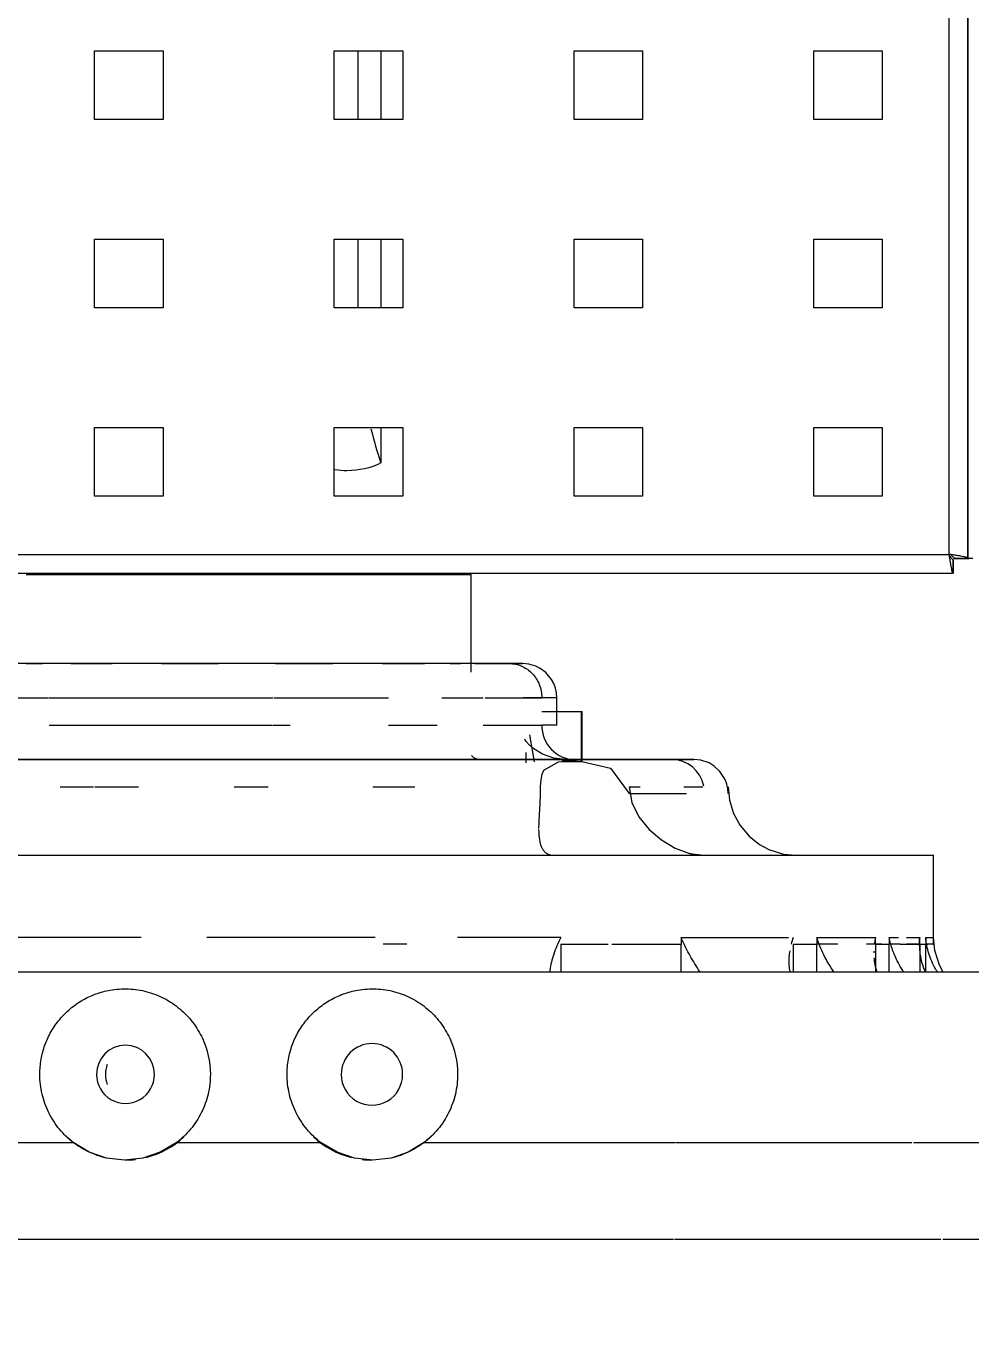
# Model space of a CAD drawing. Header units: metres. Extents: x 8 to 325, y -31 to 15.
# Drawn here: x 132.5078 to 132.6457, y -7.929 to -7.738 of the extents above; entities that cross this region are included whole.
import ezdxf

# ---------------------------------------------------------------- set-up
doc = ezdxf.new("R2010")
doc.units = ezdxf.units.M
doc.layers.add('A-DETY-ETKT', color=7, linetype='Continuous', lineweight=9)
doc.layers.add('M-EKIP', color=7, linetype='Continuous', lineweight=9)
doc.layers.add('G-IMPT', color=7, linetype='Continuous', lineweight=9, true_color=0x999999)
doc.styles.add('Arial Narrow_1', font='ARIALN.TTF', dxfattribs={"width": 0.7, "height": 0.2})

# ---------------------------------------------------------------- blocks, each defined once
blk = doc.blocks.new('D4010_10_Yangın Pompası - Wilo SCPFF 125_300_125_2_dwg-V113-_1_13_4_13_ PERON KATI _FFL_')
at = {"layer": 'G-IMPT', "color": 8, "lineweight": 5, "true_color": 0x808080}
for p, q in [((0.06176613737274234, 0.2974699794985736), (0.09297265569701182, 0.2974699794985735)), ((0.09322794832866148, 0.2974699794985735), (0.1277453043770051, 0.2974699794985735)), ((0.1278598487220819, 0.2974699794985735), (0.1645224787365369, 0.2974699794985734)), ((0.2156114458858703, 0.2974699794985735), (0.2522740759003251, 0.2974699794985735)), ((0.3975669623112032, 0.2724699794985735), (-0.0174330376887968, 0.2724699794985735)), ((0.09120573971694936, 0.272448033283839), (0.09120573971694936, 0.2684699794985736)), ((0.09206760481745968, 0.2684699794985736), (0.09206760481745968, 0.272448033283839)), ((0.09655639285482276, 0.272448033283839), (0.09655639285482276, 0.2684699794985736)), ((0.09854311735539734, 0.2684699794985736), (0.09854311735539734, 0.272448033283839)), ((0.107099846684429, 0.272448033283839), (0.107099846684429, 0.2684699794985736)), ((0.1105812105694837, 0.2684699794985736), (0.1105812105694837, 0.272448033283839)), ((0.1269330307671501, 0.272448033283839), (0.1269330307671501, 0.2684699794985736)), ((0.144508709233335, 0.2684699794985736), (0.144508709233335, 0.272448033283839)), ((0.09006696231141967, 0.2684699794985821), (0.09006696231141967, 0.2554699794985851)), ((0.09012787960929364, 0.2684699794985736), (0.09006696231120319, 0.2684699794985736)), ((0.09006696231120323, 0.2684699794985736), (0.0912057397169494, 0.2684699794985736)), ((0.09120573971694941, 0.2674699794985737), (0.0900669623112033, 0.2674699794985737)), ((0.09496131068168769, 0.2684699794985736), (0.0908894966651054, 0.2684699794985736)), ((0.09206760481745957, 0.2684699794985736), (0.09120573971694926, 0.2684699794985736)), ((0.09120573971694951, 0.2674699794985736), (0.09120573971694951, 0.2684699794985736)), ((0.09206760481745972, 0.2684699794985736), (0.09399751259749344, 0.2684699794985736)), ((0.0920676048174598, 0.2684699794985736), (0.0920676048174598, 0.2674699794985735)), ((0.09399751259749356, 0.2674699794985724), (0.09206760481745983, 0.2674699794985727)), ((0.09496131068168792, 0.2684699794985736), (0.09607182409632566, 0.2684699794985736)), ((0.09520341017651511, 0.2684699794985736), (0.09655639285482279, 0.2684699794985736)), ((0.0965563928548229, 0.267469979498572), (0.09520341017651521, 0.2674699794985723)), ((0.0985431173553971, 0.2684699794985736), (0.09655639285482252, 0.2684699794985736)), ((0.09655639285482298, 0.2674699794985736), (0.09655639285482298, 0.2684699794985736)), ((0.09760811708805124, 0.2684699794985736), (0.09878985311928465, 0.2684699794985736)), ((0.09854311735539735, 0.2684699794985736), (0.09986030022990473, 0.2684699794985736)), ((0.09854311735539734, 0.2684699794985736), (0.09854311735539734, 0.2674699794985735)), ((0.107099846684429, 0.2674699794985712), (0.09854311735539753, 0.2674699794985719)), ((0.1040406319268535, 0.2684699794985736), (0.1060952399923181, 0.2684699794985736)), ((0.1051968940807085, 0.2684699794985736), (0.107099846684429, 0.2684699794985736)), ((0.1105812105694834, 0.2684699794985736), (0.1070998466844286, 0.2684699794985736)), ((0.1070998466844291, 0.2674699794985736), (0.1070998466844291, 0.2684699794985736)), ((0.1269330307671499, 0.2674699794985727), (0.1112226530404225, 0.267469979498573)), ((0.1370329514768542, 0.2684699794985736), (0.1269330307671496, 0.2684699794985736)), ((0.12693303076715, 0.2674699794985735), (0.12693303076715, 0.2684699794985736)), ((0.1445087092333345, 0.2684699794985736), (0.1375747215646331, 0.2684699794985736)), ((0.1445106507568745, 0.2674699794985737), (0.1595615484931067, 0.2674699794985737)), ((0.1669989709393932, 0.2684699794985736), (0.170451685634769, 0.2684699794985736)), ((0.2057714056715851, 0.2674699794985738), (0.2356232738655322, 0.2674699794985737)), ((0.09496131068168769, 0.2554699794985736), (0.09006696231120322, 0.2554699794985736)), ((0.2900060450131127, 0.2554699794985736), (0.09496131068168773, 0.2554699794985736)), ((0.1265147935870408, 0.2454699794985735), (0.1237748719196974, 0.2454699794985735)), ((0.1345057837833298, 0.2454699794985735), (0.1329263564381748, 0.2454699794985735)), ((0.1719196727436144, 0.2454699794985735), (0.1658314979896232, 0.2454699794985735)), ((0.1921941312874413, 0.2454699794985735), (0.1872296659961382, 0.2454699794985735)), ((0.2125471480649824, 0.2454699794985735), (0.2061743751719648, 0.2454699794985735)), ((0.2175910015682524, 0.2454699794985735), (0.2127167829276092, 0.2454699794985735)), ((0.1413882830468736, 0.241771761599094), (0.1413882830468736, 0.2344699794985856)), ((0.1415351134977701, 0.2344699794985735), (0.1415351134977701, 0.2417601915354867)), ((0.1490664327416083, 0.2378867989704291), (0.1483774247578672, 0.2418239762589111)), ((0.1495586755780756, 0.241978122894109), (0.1495586755780756, 0.2404699794985736)), ((0.1450669623114202, 0.2364699794985808), (0.1450669623114202, 0.2324699794985817)), ((0.1450669623112032, 0.2364699794985735), (0.1472694190779213, 0.2364699794985735)), ((0.1450669624087384, 0.2364699794985735), (0.1465577274307539, 0.2364699794985735)), ((0.1558486938592018, 0.2364699794985736), (0.1472694190779213, 0.2364699794985736)), ((0.1696373898229236, 0.2364699794985736), (0.1625279228708625, 0.2364699794985736)), ((0.1865363030034501, 0.2364699794985735), (0.1839977100319651, 0.2364699794985735)), ((0.2192102287398364, 0.2364699794985735), (0.1866608829890859, 0.2364699794985735)), ((0.1415351134977701, 0.2344699794985735), (0.1413882830466557, 0.2344699794985735)), ((0.1472694190779217, 0.2344699794985735), (0.14153511349777, 0.2344699794985735)), ((0.1450669623112032, 0.2324699794985737), (0.1472694190779213, 0.2324699794985737)), ((0.1450691506818521, 0.2324699794985737), (0.1499716687227266, 0.2324699794985737)), ((0.1555347781159556, 0.2324699794985736), (0.1472694190779213, 0.2324699794985736)), ((0.1618865096187437, 0.2324699794985736), (0.1558486938592019, 0.2324699794985736)), ((0.1864066181177355, 0.2324699794985736), (0.1696373898229236, 0.2324699794985736)), ((0.2192921244860613, 0.2324699794985736), (0.1865363030034501, 0.2324699794985736)), ((0.2301622558996796, 0.2324699794985736), (0.2194083030864007, 0.2324699794985736)), ((0.1575669623114216, 0.2287521866694934), (0.1575669623114216, 0.2144699794985858)), ((0.1575669623112032, 0.2274699794985735), (0.1591576255316108, 0.2274699794985735)), ((0.1606461852752444, 0.2274699794985735), (0.1591576255316107, 0.2274699794985735)), ((0.1705388872109503, 0.2274699794985735), (0.1644002141014028, 0.2274699794985735)), ((0.1861446131730702, 0.2274699794985735), (0.1778072065392994, 0.2274699794985735)), ((0.2028013294191787, 0.2274699794985735), (0.1944991906356953, 0.2274699794985735)), ((0.2160458822825779, 0.2274699794985735), (0.2100035627318877, 0.2274699794985735)), ((0.2225669623112032, 0.2274699794985735), (0.2201659388455118, 0.2274699794985735)), ((0.2929255409551805, 0.2142699794987331), (0.0872083836676567, 0.2142699794987331)), ((0.08720838366743901, 0.2122699794987235), (0.08720838366743901, 0.2142699794987235)), ((0.08720838366743727, 0.214269979498722), (0.08720838366743729, 0.212269979498722)), ((0.2929255409549626, 0.2142699794987228), (0.08720838366743724, 0.2142699794987228)), ((0.2175921456537001, 0.2144699794985735), (0.1575669623112037, 0.2144699794985735)), ((0.2225447001003298, 0.2144699794985735), (0.2175921456537001, 0.2144699794985735)), ((0.08433036231120102, 0.2121285581424847), (0.08506696231120098, 0.2121285581424847)), ((0.08706696231120098, 0.2121285581424847), (0.0849045870742685, 0.2121285581424847)), ((0.0850669623114208, 0.2121285581424972), (0.08506696231142513, 0.04641140085496865)), ((0.08506696231120035, 0.04641140085495917), (0.08506696231120035, 0.2121285581424846)), ((0.08506696231119999, 0.2121285581424846), (0.08706696231120001, 0.2121285581424846)), ((0.08780356231120037, 0.2115333794987224), (0.08780356231120037, 0.04700657949872231)), ((0.2923303623112004, 0.2115333794987224), (0.08780356231120034, 0.2115333794987224)), ((0.09756696231119892, 0.1930199794987199), (0.09756696231119892, 0.2030199794987199)), ((0.09756696231119892, 0.2030199794987199), (0.1075669623111989, 0.2030199794987199)), ((0.1075669623111989, 0.2030199794987199), (0.1075669623111989, 0.1930199794987199)), ((0.1325669623111989, 0.1930199794987204), (0.1325669623111989, 0.2030199794987204)), ((0.1325669623111989, 0.2030199794987204), (0.1425669623111989, 0.2030199794987204)), ((0.1425669623111989, 0.2030199794987204), (0.1425669623111989, 0.1930199794987204)), ((0.1675669623111989, 0.1930199794987209), (0.1675669623111989, 0.2030199794987209)), ((0.1675669623111989, 0.2030199794987208), (0.1775669623111989, 0.2030199794987208)), ((0.1775669623111989, 0.2030199794987208), (0.1775669623111989, 0.1930199794987209)), ((0.2025669623111989, 0.1930199794987214), (0.2025669623111989, 0.2030199794987214)), ((0.2025669623111989, 0.2030199794987214), (0.2125669623111989, 0.2030199794987214)), ((0.2125669623111989, 0.2030199794987214), (0.2125669623111989, 0.1930199794987214)), ((0.1707629244620916, 0.1930199794987195), (0.1707629244620916, 0.1981821640797863)), ((0.1075669623111989, 0.1930199794987199), (0.09756696231119892, 0.1930199794987199)), ((0.1425669623111989, 0.1930199794987204), (0.1325669623111989, 0.1930199794987203)), ((0.1775669623111989, 0.1930199794987209), (0.1675669623111989, 0.1930199794987209)), ((0.2125669623111989, 0.1930199794987214), (0.2025669623111989, 0.1930199794987214)), ((0.09756696231119923, 0.1655199794987199), (0.09756696231119923, 0.1755199794987199)), ((0.09756696231119923, 0.1755199794987199), (0.1075669623111992, 0.1755199794987199)), ((0.1075669623111992, 0.1755199794987199), (0.1075669623111992, 0.1655199794987199)), ((0.1325669623111992, 0.1655199794987204), (0.1325669623111992, 0.1755199794987204)), ((0.1325669623111992, 0.1755199794987204), (0.1425669623111992, 0.1755199794987204)), ((0.1425669623111992, 0.1755199794987204), (0.1425669623111992, 0.1655199794987204)), ((0.1675669623111992, 0.1655199794987209), (0.1675669623111992, 0.1755199794987209)), ((0.1675669623111992, 0.1755199794987209), (0.1775669623111992, 0.1755199794987209)), ((0.1707629244620916, 0.1655199794987187), (0.1707629244620916, 0.1755199794987221)), ((0.1741345919689994, 0.1655199794987204), (0.1741345919689994, 0.175519979498724)), ((0.1775669623111992, 0.1755199794987209), (0.1775669623111992, 0.1655199794987209)), ((0.2025669623111992, 0.1655199794987214), (0.2025669623111992, 0.1755199794987214)), ((0.2025669623111992, 0.1755199794987213), (0.2125669623111992, 0.1755199794987214)), ((0.2125669623111992, 0.1755199794987214), (0.2125669623111992, 0.1655199794987214)), ((0.1075669623111992, 0.1655199794987199), (0.09756696231119923, 0.1655199794987199)), ((0.1425669623111992, 0.1655199794987204), (0.1325669623111992, 0.1655199794987204)), ((0.1775669623111992, 0.1655199794987209), (0.1675669623111991, 0.1655199794987209)), ((0.2125669623111992, 0.1655199794987214), (0.2025669623111992, 0.1655199794987213)), ((0.09756696231119949, 0.1380199794987199), (0.09756696231119949, 0.1480199794987199)), ((0.09756696231119949, 0.1480199794987199), (0.1075669623111995, 0.1480199794987199)), ((0.1075669623111995, 0.1480199794987199), (0.1075669623111995, 0.1380199794987199)), ((0.1325669623111995, 0.1380199794987204), (0.1325669623111995, 0.1480199794987204)), ((0.1325669623111995, 0.1480199794987204), (0.1425669623111995, 0.1480199794987204)), ((0.1425669623111995, 0.1480199794987204), (0.1425669623111995, 0.1380199794987204)), ((0.1675669623111995, 0.1380199794987209), (0.1675669623111995, 0.1480199794987209)), ((0.1675669623111995, 0.1480199794987208), (0.1775669623111994, 0.1480199794987208)), ((0.1707629244620916, 0.1380199794987181), (0.1707629244620916, 0.1480199794987214)), ((0.1741345919689994, 0.1380199794987189), (0.1741345919689994, 0.1480199794987225)), ((0.1775669623111994, 0.1480199794987208), (0.1775669623111994, 0.1380199794987209)), ((0.2025669623111995, 0.1380199794987214), (0.2025669623111995, 0.1480199794987214)), ((0.2025669623111995, 0.1480199794987214), (0.2125669623111995, 0.1480199794987214)), ((0.2125669623111995, 0.1480199794987214), (0.2125669623111995, 0.1380199794987214)), ((0.1075669623111995, 0.1380199794987199), (0.09756696231119949, 0.1380199794987199)), ((0.1425669623111995, 0.1380199794987204), (0.1325669623111995, 0.1380199794987204)), ((0.1775669623111994, 0.1380199794987209), (0.1675669623111995, 0.1380199794987209)), ((0.2125669623111995, 0.1380199794987214), (0.2025669623111995, 0.1380199794987214))]:
    blk.add_line(p, q, dxfattribs=at)
at = {"layer": 'G-IMPT', "color": 8, "lineweight": 5, "true_color": 0x808080, "flags": 128}
for points in [[(0.164524784191677, 0.2974699794985734), (0.1667911185852654, 0.2988368180279032), (0.1692763042383431, 0.2996808064271347), (0.1719233812186264, 0.2999699794680806)], [(0.1719242449515373, 0.2999699794475457), (0.1746017641561801, 0.2996808822781487), (0.1771547223668039, 0.2988356923106157), (0.1794671126013207, 0.2974699794985734)], [(0.2006668120210863, 0.2974699794985735), (0.2029792022556032, 0.2988356923106159), (0.205532160466227, 0.2996808822781487), (0.2082096796708694, 0.2999699794475457)], [(0.2082105434037808, 0.2999699794680807), (0.210857620384064, 0.2996808064271346), (0.2133428060371417, 0.298836818027903), (0.2156091404307302, 0.2974699794985734)], [(0.1794671126013206, 0.2974699794985734), (0.1900669623112034, 0.2974699794985734), (0.2006668120210863, 0.2974699794985734)], [(0.08870870243662855, 0.2724480332838497), (0.08921831877015746, 0.2714997721372587), (0.08988730627910764, 0.2693540975600816), (0.09006696231141967, 0.2674699794985824)], [(0.1716160372586264, 0.2674699794985737), (0.1743625189508216, 0.2674699794985737), (0.1961767176278785, 0.2674699794985737)], [(0.1200669623114215, 0.2454699794985831), (0.1198699977222345, 0.2474424006347282), (0.1192753168787507, 0.2493685132028947), (0.11832017579108, 0.2511115876684694), (0.1170118545938742, 0.2526649143036446), (0.115464260667088, 0.2538848259616625), (0.1141090080058345, 0.2546158992320645), (0.1119568693130383, 0.2552892137847938), (0.1100829207910011, 0.2554699664488104)], [(0.1345057837833302, 0.2454699794985735), (0.1341185961358973, 0.2477743187449156), (0.1330795103687593, 0.2498797412121116), (0.131598099852206, 0.2517098553446805), (0.1298143708104247, 0.2532391198609923), (0.1278178966879831, 0.2544269493305037), (0.125708574447238, 0.2551990808216433), (0.1236170465548824, 0.2554699794985736)], [(0.1200682759249748, 0.2464699794985828), (0.1201174700027684, 0.2457726151433789), (0.1202663369724777, 0.2450764687874238), (0.1205106335081847, 0.2444148268881276), (0.1212731505052882, 0.2432153896179119), (0.1221154035013616, 0.2424365560765874), (0.1228428330200104, 0.2419934716489337), (0.1240258209665097, 0.2415800653773342), (0.1250522178875194, 0.2414700056100016)], [(0.1345057225098772, 0.2464699794985735), (0.1280760874322202, 0.2464699794985735), (0.1261386270245546, 0.2464699794985735)], [(0.1469481016284472, 0.2430308617903126), (0.1448397960351442, 0.2418058617519787), (0.1414439003290634, 0.2417589513773312), (0.1372323479946012, 0.2427302919273102), (0.1345062898625622, 0.2464699794985735)], [(0.1474610846111224, 0.2454657088252708), (0.1474581187307281, 0.2454120333024416), (0.1473633534305794, 0.2444515273189489), (0.1471952391629671, 0.2436524174807305), (0.1469481016284472, 0.2430308617903126)], [(0.1414586094028316, 0.2417581187908764), (0.1429486247236793, 0.2417005115851668), (0.1442699172963428, 0.2417436047928621)], [(0.1437166798937564, 0.2414699805055118), (0.1455088916871381, 0.2412708056891046), (0.147171681341513, 0.2406975562537108), (0.1485716331739628, 0.2398288385312778), (0.1491365124711779, 0.2393233820005313), (0.1495590688340119, 0.23884117796268), (0.1497081087613165, 0.2386312882945547), (0.1497781887449572, 0.2385157594660915)], [(0.1562477353610077, 0.2414699355379279), (0.1500006498163397, 0.2414699794985735), (0.143716679893535, 0.2414699805055039)], [(0.1450679666826981, 0.2324699794985817), (0.1451179738491517, 0.2317645363406638), (0.1452671268352261, 0.2310730223975987), (0.1455130570254462, 0.2304078220223402), (0.1458502268185892, 0.2297846845983627), (0.1466970925518916, 0.2287771361867627), (0.1474939708015656, 0.2281834174323465), (0.1481454658305604, 0.227854336525117), (0.1491693932693134, 0.2275513677256714), (0.1500518918279826, 0.2274700050249057)]]:
    blk.add_lwpolyline(points, dxfattribs=at)
at = {"layer": 'G-IMPT', "color": 8, "lineweight": 5, "true_color": 0x808080}
for centre, major_axis, ratio, start_param, end_param in [((0.1720693014338119, 0.2874699794985736), (0, 0.01250000000000001), 0.9961946980917449, 6.166559681560953, 6.283185307179588), ((0.2080646231885949, 0.2874699794985736), (0, 0.01250000000000001), 0.9961946980917435, 1.554312234475219e-15, 0.1166256256185698), ((0.1720693014338119, 0.2874699794985736), (0, 0.01250000000000003), 0.9961946980917431, 0.2431468169053259, 0.7783687492608278), ((0.1720693014338119, 0.2874699794985736), (0, 0.01249999999999997), 0.9961946980917494, 5.527350834007957, 6.039911418088415), ((0.2080646231885949, 0.2874699794985736), (0, 0.01249999999999999), 0.9961946980917484, 0.2432738890910491, 0.7560259913919796), ((0.2080646231885949, 0.2874699794985736), (0, 0.01249999999999997), 0.9961946980917481, 5.504798189029151, 6.040038490273336), ((0.1720693014338123, 0.2874699794985736), (0, 0.004500000000000004), 0.9961946980917437, 4.712388980384685, 7.853981633974485), ((0.2080646231885948, 0.2874699794985736), (3.625915568963219e-15, 0.004250000000000032), 0.996194698091743, 4.712388980385533, 7.853981633975346), ((0.2067572870473799, 0.2874699794985736), (0, 0.004250000000000019), 0.9961946980917467, 4.712388980384685, 5.061454830783555), ((0.1720693014338123, 0.2874699794985736), (0, 0.004500000000000004), 0.9961946980917374, 1.570796326794898, 4.712388980384685), ((0.2080646231885948, 0.2874699794985736), (0, 0.004250000000000032), 0.996194698091743, 1.570796326794898, 4.712388980384685), ((0.2067572870473799, 0.2874699794985736), (0, 0.004250000000000032), 0.996194698091743, 4.363323129985831, 4.712388980384685), ((0.1282482887520184, 0.2464699794985735), (4.954656306826016e-16, 0.004999999999999949), 0.9510565162951498, 1.79349830871418, 3.141592653589914), ((0.1425141364964461, 0.2364699794985739), (0, 0.004999999999999588), 0.9510565162951297, 4.712388980384607, 6.283185307179629), ((0.1528663340718921, 0.1765699794985735), (0, 0.03999999999999994), 0.5317064474276838, 5.1408492395299, 5.283188050784842)]:
    blk.add_ellipse(centre, major_axis=major_axis, ratio=ratio, start_param=start_param, end_param=end_param, dxfattribs=at)
for points, knots in [([(0.05353260653872589, 0.3115984220710971), (0.05422799641257443, 0.3115984220710971), (0.05806926715188909, 0.3115984220710971), (0.06520821689679301, 0.3115984220710971), (0.07515674274243157, 0.3115984220710971), (0.08305174883687712, 0.3115984220710971), (0.08761788732962078, 0.3115984220710971), (0.08868566048145074, 0.3115984220710971)], [-0.7058823529411764, -0.7058823529411764, -0.7058823529411764, -0.7058823529411764, -0.7022058823529412, -0.6856617647058825, -0.6691176470588236, -0.6525735294117647, -0.6475529872880399, -0.6475529872880399, -0.6475529872880399, -0.6475529872880399]), ([(0.0890010944168732, 0.3115984220710971), (0.09134886468904198, 0.3115984220710971), (0.100829770356713, 0.3115984220710971), (0.1137554039964418, 0.3115984220710969), (0.1245639326141608, 0.311598422071097), (0.1278743940457027, 0.311598422071097)], [-0.6470588235294117, -0.6470588235294117, -0.6470588235294117, -0.6470588235294117, -0.636029411764706, -0.6029411764705883, -0.5884731690409071, -0.5884731690409071, -0.5884731690409071, -0.5884731690409071]), ([(0.1280376983002237, 0.311598422071097), (0.132244735662624, 0.311598422071097), (0.1441242099153932, 0.3115984220710971), (0.157887166549902, 0.3115984220710971), (0.167450615278481, 0.3115984220710971), (0.1691885397836391, 0.3115984220710971)], [-0.588235294117647, -0.588235294117647, -0.588235294117647, -0.588235294117647, -0.5698529411764707, -0.536764705882353, -0.5294230365198399, -0.5294230365198399, -0.5294230365198399, -0.5294230365198399]), ([(0.1691965446050866, 0.3115984220710971), (0.1713722905553467, 0.3115984220710971), (0.1774700576963324, 0.3115984220710971), (0.1874615185986167, 0.3115984220710971), (0.1991846921627177, 0.3115984220710972), (0.207024975668663, 0.3115984220710971), (0.2109363514176058, 0.3115984220710971)], [-0.5294117647058822, -0.5294117647058822, -0.5294117647058822, -0.5294117647058822, -0.5202205882352942, -0.5036764705882353, -0.4871323529411765, -0.4705882352941176, -0.4705882352941176, -0.4705882352941176, -0.4705882352941176]), ([(0.1844674239044186, 0.2874699794985736), (0.1844598500690799, 0.2867144672845339), (0.1843245093653965, 0.2852432284603471), (0.1837782681156512, 0.2831836139411905), (0.182836919257108, 0.2811875824228201), (0.1815902418087655, 0.2793899108202065), (0.1800348077730051, 0.2778510893246031), (0.1782515951224932, 0.2765868867595718), (0.1762629170549902, 0.275672050488441), (0.173979883882753, 0.2750449280987776), (0.1718830926498155, 0.2749195427660102), (0.1700741591960151, 0.2750913046609471), (0.1683310415733459, 0.275465857584477), (0.1661732898654064, 0.2762992925812782), (0.1639319822279402, 0.2778282088436967), (0.162050290666034, 0.2797867821585909), (0.1601520238791931, 0.2829660088527739), (0.1595818293237455, 0.2855810037004265), (0.1595625564521249, 0.2874699794985736)], [0, 0, 0, 0, 0.05555555555555555, 0.1111111111111111, 0.1666666666666667, 0.2222222222222222, 0.2777777777777778, 0.3333333333333333, 0.3888888888888888, 0.4444444444444444, 0.5138888888888888, 0.548611111111111, 0.5833333333333333, 0.6527777777777777, 0.7222222222222222, 0.7916666666666667, 0.8611111111111112, 1, 1, 1, 1]), ([(0.2205713681702819, 0.2874699794985736), (0.2205638738944286, 0.2867144672845339), (0.2204299612325811, 0.2852432284603471), (0.2198893287391038, 0.2831836139411906), (0.2189570435719752, 0.2811875824228201), (0.2177212158021104, 0.2793899108202066), (0.2161774709738481, 0.2778510893246031), (0.2144051350630576, 0.2765868867595718), (0.2124254025068774, 0.275672050488441), (0.2101486570587477, 0.2750449280987776), (0.2080533411025634, 0.2749195427660102), (0.2062424984158323, 0.2750913046609471), (0.204495593475051, 0.275465857584477), (0.202329455231319, 0.2762992925812782), (0.2000746837850515, 0.2778282088436967), (0.1981783783116104, 0.2797867821585909), (0.1962625415221949, 0.2829660088527738), (0.1956859781910645, 0.2855810037004266), (0.1956665007179881, 0.2874699794985736)], [0, 0, 0, 0, 0.05555555555555555, 0.1111111111111111, 0.1666666666666667, 0.2222222222222222, 0.2777777777777778, 0.3333333333333333, 0.3888888888888888, 0.4444444444444444, 0.5138888888888888, 0.548611111111111, 0.5833333333333333, 0.6527777777777777, 0.7222222222222222, 0.7916666666666667, 0.8611111111111112, 1, 1, 1, 1]), ([(0.08954571302083596, 0.272453529144779), (0.08962388309617793, 0.2723269646667087), (0.089917090365849, 0.2718312605662566), (0.0903566542914778, 0.2709506948313463), (0.09077720294876993, 0.2697995816320312), (0.09106633671735138, 0.2686350049426559), (0.09117414559107935, 0.2678588000132501), (0.09120573971694951, 0.2674699794985736)], [0.2756472460040237, 0.2756472460040237, 0.2756472460040237, 0.2756472460040237, 0.3333333333333333, 0.5, 0.6666666666666666, 0.8333333333333334, 1, 1, 1, 1]), ([(0.09446252839577061, 0.2724505643940373), (0.0944954644124058, 0.2724015049740238), (0.09478317704858676, 0.2719676735002344), (0.09521874388498472, 0.2712284753576497), (0.09562898763476509, 0.2703744150211772), (0.0958835162324048, 0.2697674462104104), (0.09622608206066567, 0.2688507349599872), (0.09643899208801497, 0.2680842928669461), (0.09655639285482297, 0.2674699794985736)], [0.1744243919174369, 0.1744243919174369, 0.1744243919174369, 0.1744243919174369, 0.2, 0.4, 0.55, 0.625, 0.7, 1, 1, 1, 1]), ([(0.1110626338106913, 0.2694038278972437), (0.1111153937597647, 0.2697259118343927), (0.1111917194328162, 0.2703664302806474), (0.1112084231224755, 0.2713126596546545), (0.1111359472191453, 0.2720043810242989), (0.1110623877680683, 0.2723798258863016), (0.1110471754840008, 0.2724508076170377)], [0.2, 0.2, 0.2, 0.2, 0.3, 0.4, 0.5, 0.5234209564752287, 0.5234209564752287, 0.5234209564752287, 0.5234209564752287]), ([(0.1241925189484119, 0.2724526062121156), (0.1242496966256598, 0.2723657739306619), (0.1245539020656757, 0.2719013282371881), (0.1250991089231896, 0.271043287740514), (0.1257808778382795, 0.2698625561371352), (0.1263987621952035, 0.2686668158916806), (0.1267658402578407, 0.2678694983275219), (0.1269330307671499, 0.2674699794985735)], [0.2947954903364631, 0.2947954903364631, 0.2947954903364631, 0.2947954903364631, 0.3333333333333333, 0.5, 0.6666666666666666, 0.8333333333333334, 1, 1, 1, 1]), ([(0.1445087092333351, 0.2674699794985735), (0.1446988576760926, 0.2678743506101485), (0.1450646989662607, 0.2686814227411712), (0.1455362154852955, 0.269892046790541), (0.1458989834994396, 0.2710876083050948), (0.1460642131476053, 0.2719343834598691), (0.1461107319906167, 0.2723830092778402), (0.1461166875766379, 0.2724499358273157)], [0, 0, 0, 0, 0.1111111111111111, 0.2222222222222222, 0.3333333333333333, 0.4444444444444444, 0.4640004271862213, 0.4640004271862213, 0.4640004271862213, 0.4640004271862213]), ([(0.1257084468485136, 0.2551991659194413), (0.1255324097592539, 0.2552428188656539), (0.1248301816050563, 0.2553950419324141), (0.1241322507469155, 0.2554648761988197), (0.1236167653788056, 0.2554699794985736)], [0.857142857142857, 0.857142857142857, 0.857142857142857, 0.857142857142857, 0.8928571428571428, 1, 1, 1, 1]), ([(0.1477300990345113, 0.2517104412257786), (0.1477255240099556, 0.2522715530906771), (0.1476671705877855, 0.2531658383917302), (0.1474346819305298, 0.2540516854566142), (0.1471849694380879, 0.2545558955199499), (0.1469499715065614, 0.2548811081635691), (0.1466663412590494, 0.2551425301489067), (0.1462274564524305, 0.2553863126491134), (0.1458239847845589, 0.25546487619882), (0.1455206793277091, 0.2554699794985736)], [0.4285714285714285, 0.4285714285714285, 0.4285714285714285, 0.4285714285714285, 0.5714285714285714, 0.6785714285714286, 0.7321428571428572, 0.7857142857142857, 0.8392857142857142, 0.8928571428571428, 1, 1, 1, 1]), ([(0.1474881478538491, 0.2454699794985735), (0.1474900144842762, 0.2458702699622765), (0.1474999882003974, 0.2464583404035414), (0.1475259814050965, 0.2472180966010188), (0.1475505448719851, 0.2477749593182824), (0.14758025739465, 0.2483220098796605), (0.1476130040938657, 0.2488585996838602), (0.1476453633548401, 0.2493804692178268), (0.1476744037164599, 0.2498830352754662), (0.1476992336092011, 0.2503666203346058), (0.1477229204999529, 0.2509392872864208), (0.1477306403145284, 0.2513337208739376), (0.1477306523954353, 0.2515718336494672)], [0, 0, 0, 0, 0.07142857142857142, 0.1071428571428571, 0.1428571428571428, 0.1785714285714285, 0.2142857142857143, 0.25, 0.2857142857142857, 0.3214285714285714, 0.3571428571428571, 0.4168936342062008, 0.4168936342062008, 0.4168936342062008, 0.4168936342062008]), ([(0.1282482887520183, 0.2414699794985735), (0.1292330760760273, 0.2414699794985735), (0.1317052872724773, 0.2414699794985735), (0.1361336992353204, 0.2414699794985735), (0.1403301112013924, 0.2414699794985734), (0.143737098400309, 0.2414699794985736), (0.1474216296550594, 0.2414699794985734), (0.1514315378900556, 0.2414699794985737), (0.1557144831593267, 0.2414699794985734), (0.1601486831848896, 0.2414699794985737), (0.1647628374548964, 0.2414699794985736), (0.1696040262236852, 0.2414699794985735), (0.1745991791733992, 0.2414699794985735), (0.1796418596497149, 0.2414699794985735), (0.184749090351532, 0.2414699794985735), (0.1916653550191758, 0.2414699794985735), (0.1985211793387616, 0.2414699794985735), (0.2052018355249457, 0.2414699794985735), (0.2101746465047216, 0.2414699794985735), (0.215017980129618, 0.2414699794985735), (0.2212000100188906, 0.2414699794985734), (0.2270630458922548, 0.2414699794985734), (0.2324861789812838, 0.2414699794985735), (0.2362528758038984, 0.2414699794985735), (0.2397304647158786, 0.2414699794985735), (0.2429272296894805, 0.2414699794985735), (0.2457738056767085, 0.2414699794985735), (0.2482332538127498, 0.2414699794985735), (0.2503394622731252, 0.2414699794985735), (0.2520984653279121, 0.2414699794985735), (0.2534534620306443, 0.2414699794985735), (0.2544008775500248, 0.2414699794985735), (0.2549477747467189, 0.2414699794985735), (0.2550662709866319, 0.2414699794985735), (0.2550662442697535, 0.2414699794985735)], [0, 0, 0, 0, 0.05, 0.1, 0.125, 0.15, 0.175, 0.2, 0.225, 0.25, 0.275, 0.3, 0.3250000000000001, 0.35, 0.375, 0.4, 0.45, 0.475, 0.5, 0.525, 0.55, 0.6000000000000001, 0.6250000000000001, 0.6500000000000001, 0.675, 0.7000000000000001, 0.7250000000000001, 0.75, 0.775, 0.8, 0.8250000000000001, 0.8500000000000001, 0.875, 0.8980315035545369, 0.8980315035545369, 0.8980315035545369, 0.8980315035545369]), ([(0.2376197881259611, 0.2414699794985735), (0.2385455640695168, 0.2414699794985735), (0.2396144970344581, 0.2414699794985735), (0.2401237028287638, 0.2414699794985734), (0.2400280712720299, 0.2414699794985735), (0.2394405062104221, 0.2414699794985734), (0.2383958718113972, 0.2414699794985735), (0.2369005359122047, 0.2414699794985735), (0.2349108692250526, 0.2414699794985735), (0.2324451424301162, 0.2414699794985735), (0.2295985179558717, 0.2414699794985735), (0.2263777690988203, 0.2414699794985734), (0.222740032266139, 0.2414699794985735), (0.2187796103868566, 0.2414699794985735), (0.2146102486209394, 0.2414699794985735), (0.2102108954080709, 0.2414699794985735), (0.2055440529596094, 0.2414699794985734), (0.2007197649331952, 0.2414699794985735), (0.1958694814506457, 0.2414699794985736), (0.190957299678708, 0.2414699794985735), (0.1859442268744113, 0.2414699794985735), (0.180966330629555, 0.2414699794985734), (0.1761566536722907, 0.2414699794985735), (0.1714713358186554, 0.2414699794985735), (0.1668962595700136, 0.2414699794985734), (0.1626021428204253, 0.2414699794985736), (0.1586818931828352, 0.2414699794985735), (0.1550519745422032, 0.2414699794985735), (0.1516857171178644, 0.2414699794985735), (0.148668005860197, 0.2414699794985735), (0.1452710821441606, 0.2414699794985735), (0.1434399124400015, 0.2414699794985735), (0.1425141364964458, 0.2414699794985735)], [0, 0, 0, 0, 0.0625, 0.09375, 0.125, 0.15625, 0.1875, 0.21875, 0.25, 0.28125, 0.3125, 0.34375, 0.375, 0.40625, 0.4375, 0.46875, 0.5, 0.53125, 0.5625, 0.59375, 0.625, 0.65625, 0.6875, 0.71875, 0.75, 0.78125, 0.8125, 0.84375, 0.875, 0.90625, 0.9375, 1, 1, 1, 1]), ([(0.1575459940433701, 0.2409120116766054), (0.1575144149597812, 0.240944224730862), (0.1574170847462392, 0.2410359442349733), (0.1572412325529427, 0.2411759247402072), (0.1570501318921136, 0.2412868044475289), (0.1568906929247314, 0.2413524688816407), (0.1566449554572413, 0.2414325448922014), (0.1564273142239649, 0.2414640522072211), (0.1562477353610076, 0.2414699355379279)], [0.7053571428571429, 0.7053571428571429, 0.7053571428571429, 0.7053571428571429, 0.7321428571428572, 0.7857142857142857, 0.8392857142857142, 0.8660714285714285, 0.8928571428571428, 1, 1, 1, 1]), ([(0.1520247016593974, 0.2274699794985735), (0.1517223208850868, 0.2274699794985735), (0.1511050476925441, 0.2275308280324256), (0.1498858033715739, 0.2279178008272434), (0.1485766398852081, 0.2288444727961741), (0.147695322470689, 0.2302210087474389), (0.1473272894725485, 0.2315029980930565), (0.1472694190779214, 0.2321520375370501), (0.1472694190779214, 0.2324699794985736)], [0, 0, 0, 0, 0.125, 0.25, 0.5, 0.75, 0.875, 1, 1, 1, 1]), ([(0.1570278714625404, 0.2274699794985735), (0.1567499661489883, 0.2274699794985735), (0.1557518294674643, 0.2274699794985735), (0.154191836780124, 0.2274699794985736), (0.1526001034304025, 0.2274699794985734), (0.1514038347110483, 0.2274699794985734), (0.1505681271918284, 0.2274699794985735), (0.1500980751425423, 0.2274699794985736), (0.1500215698971551, 0.2274699794985736), (0.1504289345325998, 0.2274699794985734), (0.1512840809045529, 0.2274699794985734), (0.1520247016593974, 0.2274699794985735)], [0.7071089218306326, 0.7071089218306326, 0.7071089218306326, 0.7071089218306326, 0.71875, 0.75, 0.78125, 0.8125, 0.84375, 0.875, 0.90625, 0.9375, 1, 1, 1, 1]), ([(0.1520247016593974, 0.2274699794985735), (0.152765322414242, 0.2274699794985735), (0.1542302581775693, 0.2274699794985734), (0.1569477971503981, 0.2274699794985736), (0.1593619661565324, 0.2274699794985735), (0.1620549720960033, 0.2274699794985734), (0.1649589070085088, 0.2274699794985734), (0.1680951067185809, 0.2274699794985735), (0.1715304001182516, 0.2274699794985735), (0.175190461117165, 0.2274699794985736), (0.1789387154000733, 0.2274699794985735), (0.1827864569658849, 0.2274699794985735), (0.1867687739617698, 0.2274699794985736), (0.1907792322052074, 0.2274699794985734), (0.1947089776227574, 0.2274699794985735), (0.1985892044087971, 0.2274699794985735), (0.2024486348299283, 0.2274699794985734), (0.2061821087886976, 0.2274699794985734), (0.2097015913589923, 0.2274699794985736), (0.2130370807717263, 0.2274699794985736), (0.2162054182751521, 0.2274699794985734), (0.2191156077412972, 0.2274699794985735), (0.2216922068269381, 0.2274699794985735), (0.2239695064063337, 0.2274699794985735), (0.2259420878422829, 0.2274699794985735), (0.2275338211920044, 0.2274699794985734), (0.2287300899113585, 0.2274699794985734), (0.2295657974305784, 0.2274699794985734), (0.2300358494798647, 0.2274699794985736), (0.2301123547252518, 0.2274699794985736), (0.2297049900898074, 0.2274699794985734), (0.2288498437178542, 0.2274699794985734), (0.2281092229630095, 0.2274699794985735)], [0, 0, 0, 0, 0.0625, 0.09375, 0.125, 0.15625, 0.1875, 0.21875, 0.25, 0.28125, 0.3125, 0.34375, 0.375, 0.40625, 0.4375, 0.46875, 0.5, 0.53125, 0.5625, 0.59375, 0.625, 0.65625, 0.6875, 0.71875, 0.75, 0.78125, 0.8125, 0.84375, 0.875, 0.90625, 0.9375, 1, 1, 1, 1]), ([(0.1707629244620916, 0.1981821640797864), (0.1722603647786146, 0.1989411072251363), (0.1744677778814605, 0.1994401348774117), (0.1769028526539854, 0.1992829115331235), (0.1774975660787121, 0.199207577003748)], [0, 0, 0, 0, 0.5, 0.6575296915624596, 0.6575296915624596, 0.6575296915624596, 0.6575296915624596])]:
    blk.add_open_spline(points, degree=3, knots=knots, dxfattribs=at)
for points in [[(0.2109363514176058, 0.3115984220710971), (0.2178899083046153, 0.3115984220710971), (0.231741612275384, 0.3115984220710971), (0.2453722690772424, 0.3115984220710971), (0.2520952767199887, 0.3115984220710971)], [(0.1595625564521249, 0.2874699794985736), (0.1595656393621953, 0.2884539257785835), (0.1597849572073263, 0.2903629652971325), (0.1607711419642383, 0.2931143178010643), (0.1623639948009573, 0.2955604064795415), (0.1637448393565358, 0.2968793983303744), (0.1645225025945899, 0.2974699794985735)], [(0.1794654230659661, 0.2974699794985735), (0.1802498752630246, 0.2968775127265791), (0.1816435256351456, 0.2955555596442068), (0.1832487376600382, 0.2931096545921803), (0.1842438953003467, 0.2903565245516379), (0.1844647099989779, 0.288451296350047), (0.1844674239044186, 0.2874699794985736)], [(0.1956665007179881, 0.2874699794985736), (0.1956696163563358, 0.2884539257785836), (0.1958912928758949, 0.2903629652971325), (0.1968875244885784, 0.2931143178010641), (0.1984947716388703, 0.2955604064795416), (0.199885901162914, 0.2968793983303744), (0.2006685015564406, 0.2974699794985735)], [(0.2156114220278169, 0.2974699794985735), (0.2163909253870143, 0.2968775127265791), (0.2177742669990934, 0.2955555596442069), (0.2193650971237359, 0.2931096545921801), (0.2203502178591159, 0.2903565245516378), (0.2205686827731081, 0.2884512963500471), (0.2205713681702819, 0.2874699794985736)], [(0.0920676048174598, 0.2674699794985735), (0.09210460344272035, 0.2678134031853635), (0.09214502328046177, 0.268500410988616), (0.09209966191126104, 0.2695374030006043), (0.09194387198624518, 0.2705628782654264), (0.09166822611856813, 0.271569428714809), (0.09139609714255614, 0.2722256413326995), (0.09123668535360677, 0.2725485028021927)], [(0.09877024643062414, 0.2704483561855425), (0.09874472524859595, 0.2707752547533965), (0.09865690985206237, 0.2714230884831746), (0.0984853340234001, 0.2720581378114617), (0.09837646839649333, 0.2723711266236437)], [(0.1046108332156259, 0.2724976987047926), (0.1048839461662223, 0.2720951758087267), (0.1054127234951976, 0.2712803783613043), (0.106097465432434, 0.2700238028847598), (0.106667476745606, 0.2687482211214212), (0.1069714672065715, 0.2678968709063832), (0.1070998466844291, 0.2674699794985736)], [(0.09879330495458365, 0.2694600947129057), (0.09879601778159333, 0.2695537932330285), (0.09879739373148987, 0.2696473637251845), (0.0987973954371553, 0.2697407750372882)], [(0.09212733834052342, 0.2686508669505617), (0.09213020139403137, 0.2682575782964711), (0.09210995843768982, 0.2678641994535381), (0.09206760481745987, 0.2674699794985736)], [(0.09854311735539734, 0.2674699794985735), (0.09861528715411572, 0.267800668006241), (0.0986731680789145, 0.2681315550454825), (0.09871527319806693, 0.2684635410636577)], [(0.1105812105694839, 0.2674699794985736), (0.1106868038009036, 0.2677911415748156), (0.1107809817696398, 0.2681125341162844), (0.1108617492848184, 0.2684351847126041)], [(0.1437165216093589, 0.2414699794985735), (0.1410171194810255, 0.2414699794985735), (0.1360177423899319, 0.2414699794985735), (0.1301961887354804, 0.2414699794985735), (0.126452346767208, 0.2414699794985735), (0.1247880051718789, 0.2414699794985736), (0.1252931866039142, 0.2414699794985735), (0.1270590275193093, 0.2414699794985735), (0.1282482887520184, 0.2414699794985735)], [(0.1562477732335366, 0.2414699794985727), (0.1539698339274532, 0.2414699794985728), (0.1497203818355365, 0.241469979498573), (0.1446995962258053, 0.2414699794985734), (0.1414176970243123, 0.2414699794985733), (0.1398760833708101, 0.2414699794985733), (0.1401596543971705, 0.2414699794985735), (0.1415585251722549, 0.2414699794985735), (0.142514136496446, 0.2414699794985735)], [(0.1442699172963428, 0.2417436047928621), (0.1442412670051463, 0.2417106934899719), (0.1441803525925006, 0.2416486374492244), (0.1440716274887897, 0.2415678147759636), (0.1439659504435257, 0.2415146946691646), (0.1438593653024255, 0.2414812115739283), (0.1437668642808592, 0.2414699794985803), (0.1437165216093589, 0.2414699794985735)], [(0.08780356231119994, 0.2115333794987228), (0.08777522010400336, 0.2117381013664223), (0.08771853421437835, 0.2121475339628413), (0.08763348749523572, 0.2127308588396725), (0.08754846326841591, 0.2132541764357773), (0.08746342049290572, 0.2136911180365599), (0.08737839568701684, 0.2140199126781409), (0.08729333662546039, 0.2142239507210626), (0.08723669538839832, 0.2142699794987228), (0.08720838366743724, 0.2142699794987228)], [(0.08506696231120002, 0.2121285581424846), (0.08506696231120002, 0.2121002159352881), (0.08511310270318605, 0.2120435300456631), (0.08531723544756491, 0.2119584833265204), (0.08564610426082137, 0.2118734590997007), (0.08608312079921426, 0.2117884163241903), (0.0866064920986572, 0.2117033915183015), (0.08718994405178859, 0.2116183324567451), (0.08759906065633648, 0.211561691219683), (0.0878035623112, 0.2115333794987219)], [(0.08752152040711612, 0.2116822617522984), (0.08743244859080636, 0.2117318670045244), (0.08726907372102059, 0.2118310263257115), (0.08710529640437518, 0.2119797967616807), (0.08706696231120002, 0.2120789705707547), (0.08706696231120002, 0.2121285581424846)], [(0.08720838366743724, 0.2122699794987228), (0.08725802982492921, 0.2122699794987228), (0.08735729151264633, 0.2122315403610077), (0.08750603049442696, 0.2120677034303808), (0.08760521078507291, 0.2119042574976896), (0.08765479931000293, 0.2118152072607267)]]:
    blk.add_open_spline(points, degree=3, dxfattribs=at)
blk = doc.blocks.new('D4010_10_Yangın Pompası - ELEKTRİKLİ YANGIN POMPASI _ ELECTRICAL FIRE PUMP-V114-_1_13_4_13_ PERON KATI _FFL_')
blk.add_blockref('D4010_10_Yangın Pompası - Wilo SCPFF 125_300_125_2_dwg-V113-_1_13_4_13_ PERON KATI _FFL_', (-0.19, 0))
blk = doc.blocks.new('IC-TKN-M7-S23-000-10-A1-32-K-T-6E-200_rvt-1-_1_13_4_13_ PERON KATI _FFL_')
at = {"layer": 'M-EKIP', "color": 8, "lineweight": 5, "true_color": 0x808080, "rotation": 180}
blk.add_blockref('D4010_10_Yangın Pompası - ELEKTRİKLİ YANGIN POMPASI _ ELECTRICAL FIRE PUMP-V114-_1_13_4_13_ PERON KATI _FFL_', (-172.2543330368364, -7.603629805285838), dxfattribs=at)

msp = doc.modelspace()

# ---------------------------------------------------------------- block references
at = {"lineweight": 5}
msp.add_blockref('IC-TKN-M7-S23-000-10-A1-32-K-T-6E-200_rvt-1-_1_13_4_13_ PERON KATI _FFL_', (304.7946579423894, 0), dxfattribs=at)

# ---------------------------------------------------------------- texts
at = {"layer": 'A-DETY-ETKT', "insert": (131.7068173085053, -8.033767884588766), "char_height": 0.1999999999999998, "width": 3.000199999999997, "attachment_point": 5, "line_spacing_factor": 0.9491888760139051, "style": 'Arial Narrow_1'}
msp.add_mtext('\\pt0.42,0.84,1.26,1.68,2.1,2.52,2.94,3.36,3.78,4.2,4.62,5.04,5.46,5.88,6.3,6.72,7.14,7.56,7.98,8.4,8.82,9.24,9.66,10.08,10.5,10.92,11.34,11.76,12.18,12.6,13.02,13.44;YANGIN POMPA VE HİDROFOR ODASI', dxfattribs=at)

doc.saveas('drawing.dxf')
